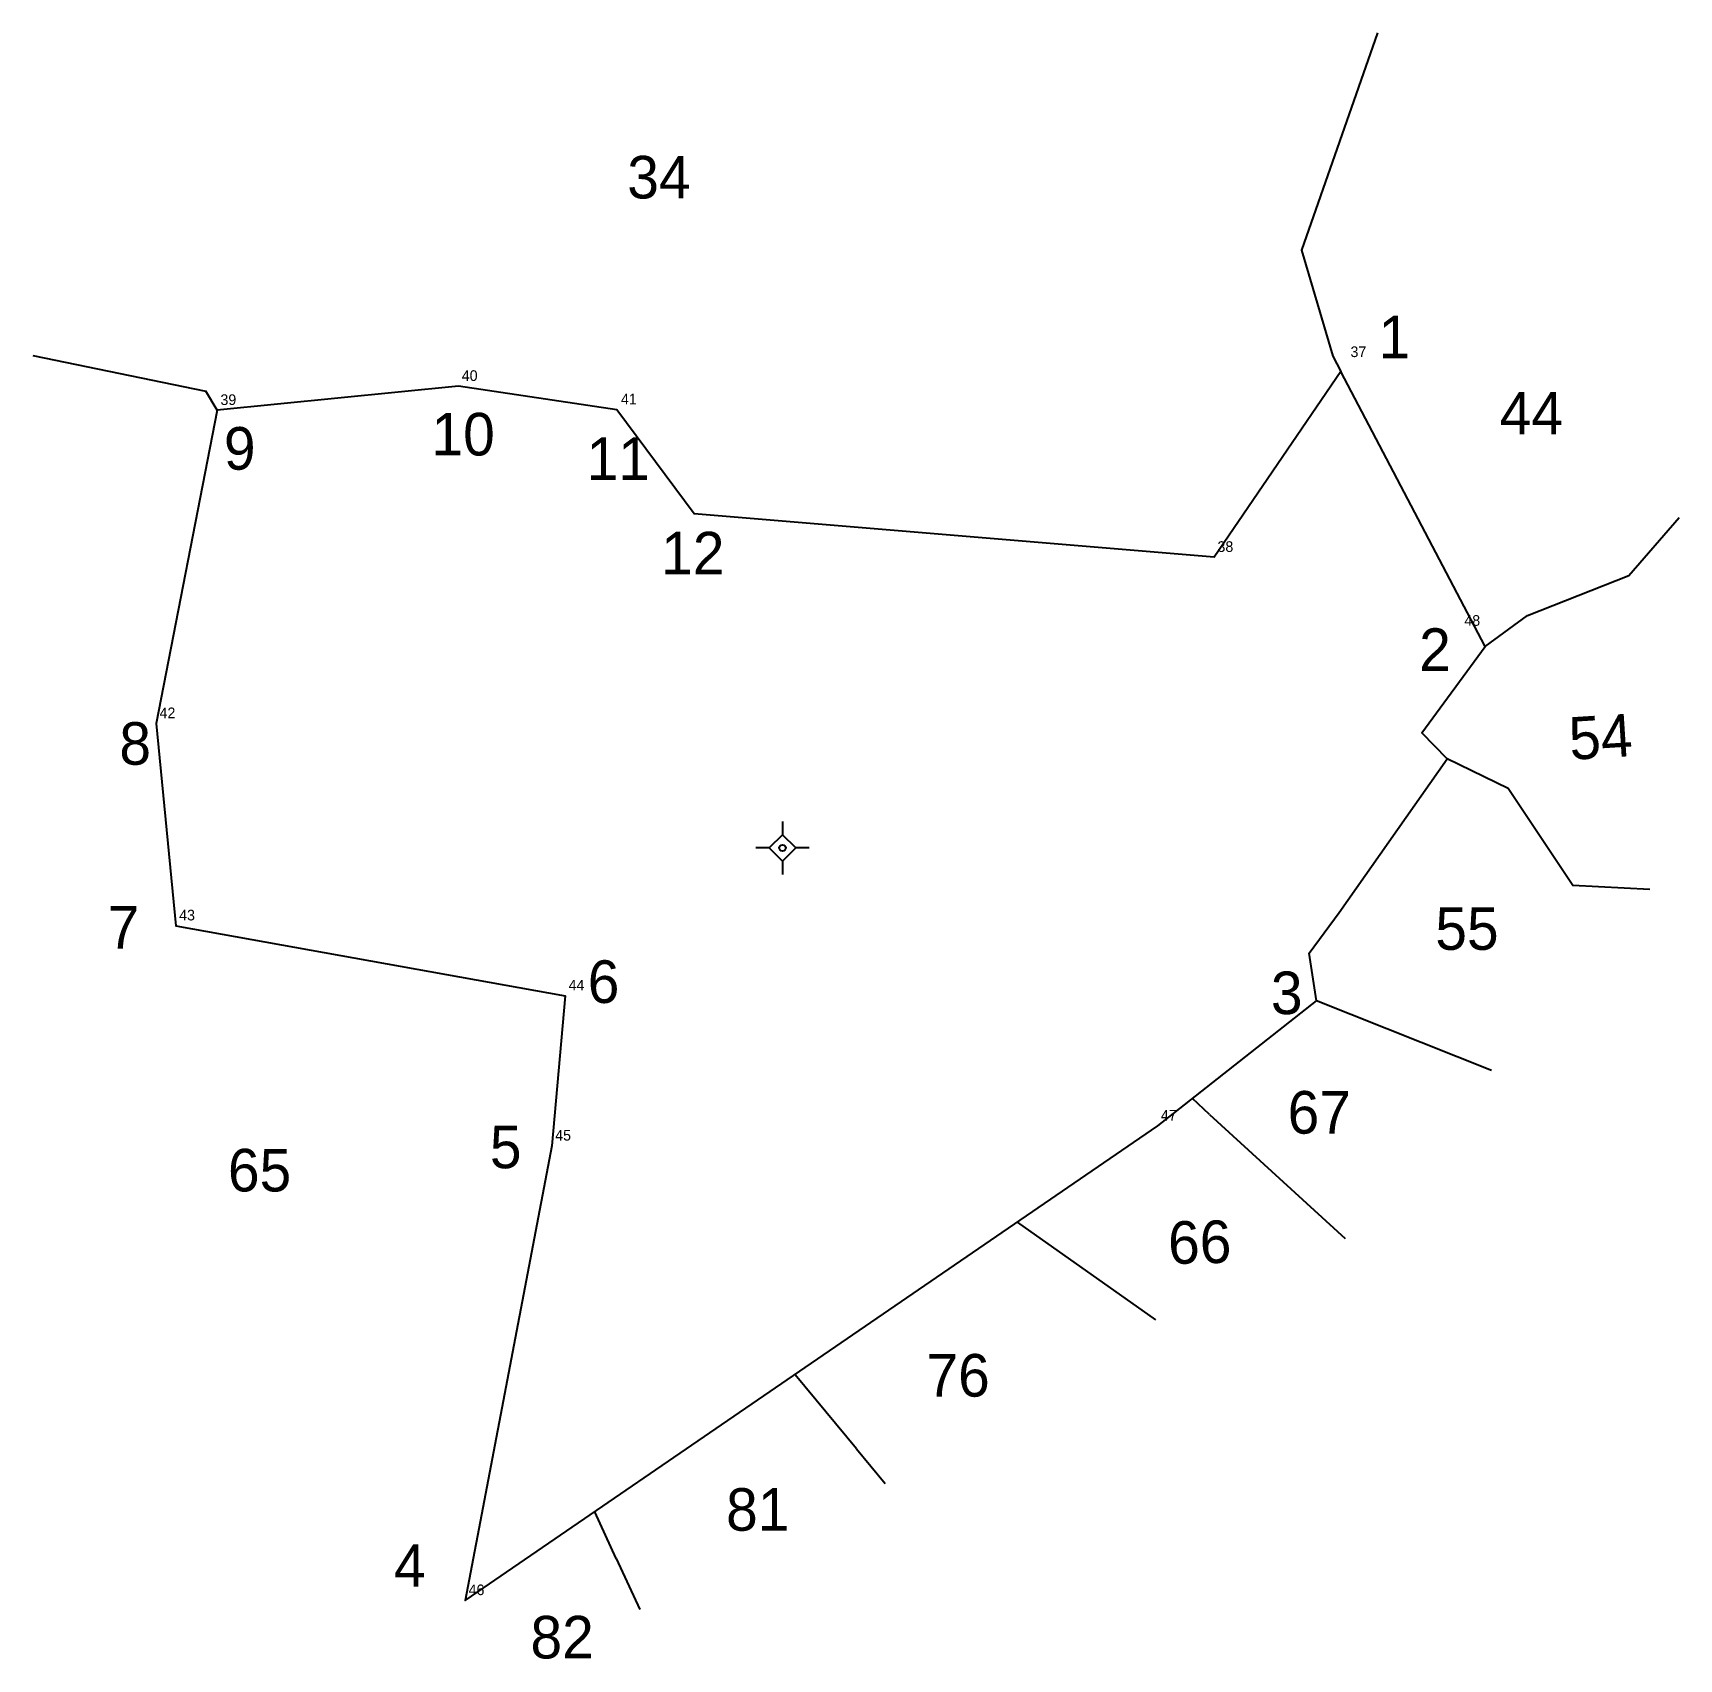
# Model space of a CAD drawing. Extents: x 549360.4 to 549437.8, y 1840479.3 to 1840555.7.
import ezdxf

# ---------------------------------------------------------------- set-up
doc = ezdxf.new("R2010")
doc.units = 0
for name, color, linetype in [('Level 1', 7, 'Continuous'), ('Level 10', 7, 'Continuous'), ('Level 11', 7, 'Continuous'), ('Level 12', 7, 'Continuous'), ('Level 13', 7, 'Continuous')]:
    doc.layers.add(name, color=color, linetype=linetype)

msp = doc.modelspace()

# ---------------------------------------------------------------- linework, layer by layer
at = {"layer": 'Level 1'}
for p, q in [((549369.08, 1840537.96), (549368.54, 1840538.86)), ((549428.66, 1840526.86), (549430.64, 1840528.32)), ((549428.955, 1840506.96), (549420.74, 1840510.23)), ((549399.12, 1840489.18), (549396.238, 1840492.665)), ((549399.12, 1840489.18), (549400.46, 1840487.56)), ((549387.83, 1840484.03), (549386.817, 1840486.23)), ((549387.83, 1840484.03), (549388.93, 1840481.64))]:
    msp.add_line(p, q, dxfattribs=at)
for points in [[(549423.595, 1840555.685), (549420.03, 1840545.48), (549421.5, 1840540.51)], [(549430.64, 1840528.32), (549435.41, 1840530.2), (549437.77, 1840532.93)], [(549436.4, 1840515.45), (549432.78, 1840515.64), (549429.74, 1840520.19), (549426.87, 1840521.59)], [(549415.71, 1840504.89), (549414.899, 1840505.632)], [(549415.71, 1840504.89), (549422.086, 1840499.058)], [(549406.67, 1840499.829), (549413.169, 1840495.246)]]:
    msp.add_lwpolyline(points, dxfattribs=at)
at = {"layer": 'Level 10'}
for p, q in [((549360.42, 1840540.54), (549368.54, 1840538.86)), ((549421.5, 1840540.51), (549421.882, 1840539.783))]:
    msp.add_line(p, q, dxfattribs=at)
msp.add_lwpolyline([(549421.882, 1840539.783), (549415.93, 1840531.06), (549391.492, 1840533.092), (549387.85, 1840537.99), (549380.42, 1840539.09), (549369.08, 1840537.96), (549366.21, 1840523.25), (549367.14, 1840513.75), (549385.43, 1840510.46), (549384.81, 1840503.41), (549380.73, 1840482.06), (549413.27, 1840504.35), (549420.74, 1840510.23), (549420.39, 1840512.46), (549421.8, 1840514.37), (549426.87, 1840521.59), (549425.69, 1840522.81), (549428.66, 1840526.86), (549421.882, 1840539.783)], dxfattribs=at)
at = {"layer": 'Level 11'}
for p, q in [((549395.642, 1840518.653), (549395.642, 1840518.028)), ((549395.642, 1840518.028), (549395.017, 1840517.403)), ((549396.267, 1840517.403), (549395.642, 1840518.028)), ((549395.017, 1840517.403), (549394.392, 1840517.403)), ((549395.017, 1840517.403), (549395.642, 1840516.778)), ((549395.642, 1840516.778), (549396.267, 1840517.403)), ((549396.892, 1840517.403), (549396.267, 1840517.403)), ((549395.642, 1840516.778), (549395.642, 1840516.153))]:
    msp.add_line(p, q, dxfattribs=at)
msp.add_circle((549395.641, 1840517.403), 0.15, dxfattribs=at)

# ---------------------------------------------------------------- texts
at = {"layer": 'Level 12'}
for s, p in [('37', (549422.33, 1840540.46)), ('40', (549380.57, 1840539.34)), ('39', (549369.23, 1840538.21)), ('41', (549388.05, 1840538.24)), ('38', (549416.08, 1840531.31)), ('48', (549427.68, 1840527.84)), ('42', (549366.37, 1840523.5)), ('43', (549367.29, 1840514)), ('44', (549385.59, 1840510.71)), ('47', (549413.42, 1840504.6)), ('45', (549384.96, 1840503.66)), ('46', (549380.89, 1840482.31))]:
    msp.add_text(s, height=0.5, dxfattribs=at).set_placement(p)
at = {"layer": 'Level 13'}
for s, p in [('34', (549388.347, 1840547.91)), ('1', (549423.652, 1840540.4)), ('44', (549429.345, 1840536.825)), ('10', (549379.148, 1840535.84)), ('9', (549369.394, 1840535.173)), ('11', (549386.438, 1840534.684)), ('12', (549389.939, 1840530.253)), ('2', (549425.558, 1840525.721)), ('8', (549364.482, 1840521.314)), ('7', (549363.931, 1840512.674)), ('55', (549426.316, 1840512.62)), ('6', (549386.491, 1840510.125)), ('3', (549418.591, 1840509.599)), ('67', (549419.377, 1840503.987)), ('5', (549381.891, 1840502.361)), ('65', (549369.583, 1840501.271)), ('76', (549402.406, 1840491.635)), ('81', (549392.991, 1840485.336)), ('4', (549377.386, 1840482.702)), ('82', (549383.799, 1840479.337))]:
    msp.add_text(s, height=2, dxfattribs=at).set_placement(p)
for s, rotation, p in [('54', 3.58862, (549432.661, 1840521.538)), ('66', 1.22843, (549413.778, 1840497.86))]:
    msp.add_text(s, height=2, rotation=rotation, dxfattribs=at).set_placement(p)

doc.saveas('drawing.dxf')
